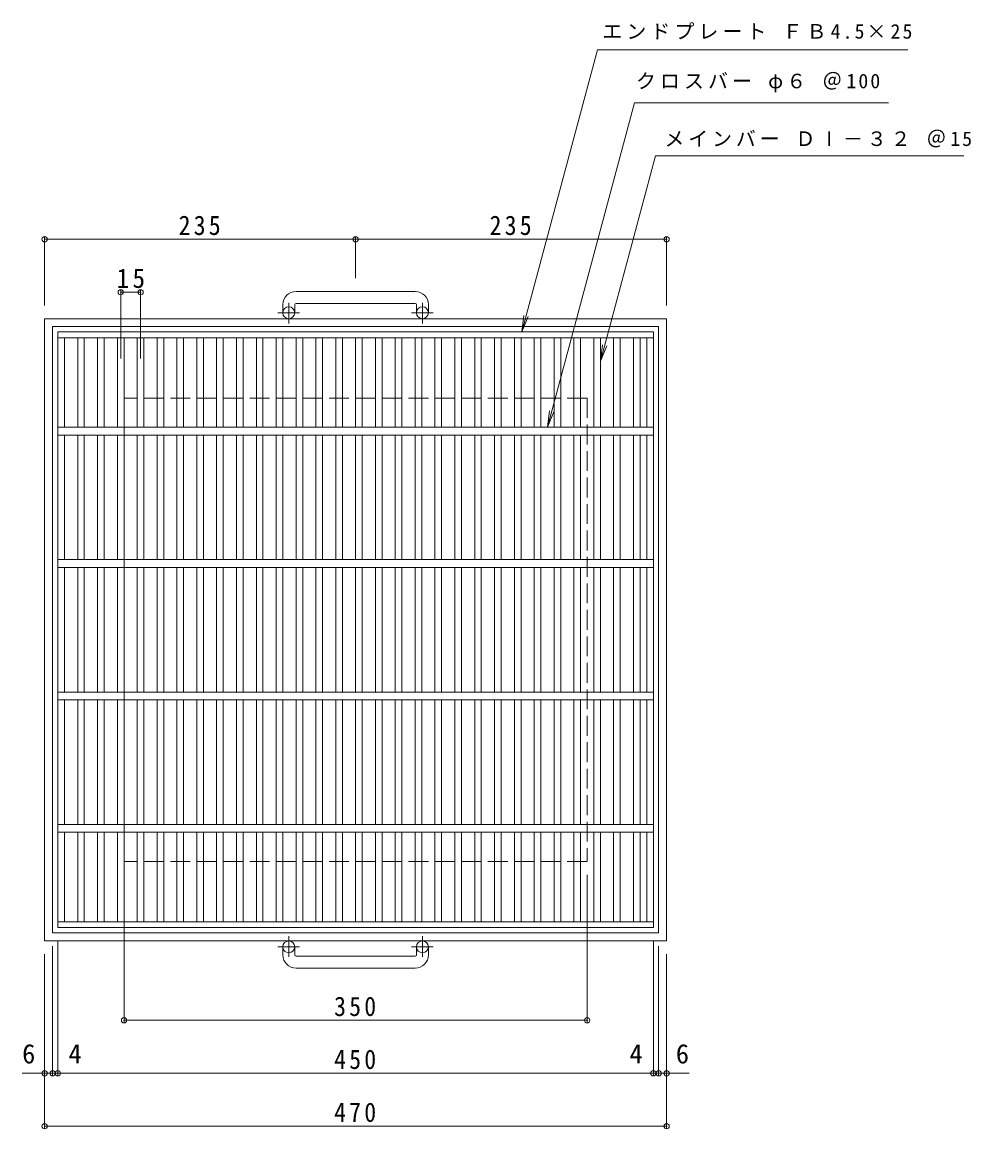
# Model space of a CAD drawing. Units: millimetres at full size, sheet at 1:5. Extents: x -537 to 868, y -685 to 672.
# Drawn here: x -537 to 180, y -164 to 672 of the extents above; entities that cross this region are included whole.
import ezdxf
from ezdxf.enums import TextEntityAlignment as Align

# ---------------------------------------------------------------- set-up
doc = ezdxf.new("R2010")
doc.units = ezdxf.units.MM
doc.header["$LTSCALE"] = 5
doc.header["$PDMODE"] = 32
doc.header["$PDSIZE"] = 4
doc.linetypes.add('CHAIN1', pattern=[8, 5, -1, 1, -1])
doc.linetypes.add('DASHED3', pattern=[4, 3, -1])
for name, color, linetype, lineweight in [('A-1_ピット', 2, 'Continuous', 9), ('A-2_蓋', 3, 'Continuous', 9), ('A-4_寸法', 7, 'Continuous', 9), ('A-5_仕様文', 7, 'Continuous', 9)]:
    doc.layers.add(name, color=color, linetype=linetype, lineweight=lineweight)
doc.styles.add('ＭＳ ゴシック', font='')
doc.styles.get('ＭＳ ゴシック').set_extended_font_data('MS Gothic')

msp = doc.modelspace()

# ---------------------------------------------------------------- linework, layer by layer
at = {"layer": 'A-1_ピット'}
for p, q in [((-239.957, 468.839), (-329.957, 468.839)), ((-329.957, 459.839), (-239.957, 459.839)), ((-339.957, 458.839), (-339.957, 452.739)), ((-330.958, 458.839), (-330.958, 452.739)), ((-238.957, 458.839), (-238.957, 452.739)), ((-229.957, 458.839), (-229.957, 452.739)), ((-49.957, 448.239), (-519.957, 448.239)), ((-519.957, -21.761), (-519.957, 448.239)), ((-49.957, 448.239), (-49.957, -21.761)), ((-55.957, 442.239), (-513.957, 442.239)), ((-513.957, -15.761), (-513.957, 442.239)), ((-55.957, 442.239), (-55.957, -15.761)), ((-55.957, -15.761), (-513.957, -15.761)), ((-49.957, -21.761), (-519.957, -21.761)), ((-339.957, -32.362), (-339.957, -26.262)), ((-330.958, -32.362), (-330.958, -26.262)), ((-329.957, -33.362), (-239.957, -33.362)), ((-238.957, -32.362), (-238.957, -26.262)), ((-229.957, -32.362), (-229.957, -26.262)), ((-239.957, -42.362), (-329.957, -42.362))]:
    msp.add_line(p, q, dxfattribs=at)
at = {"layer": 'A-1_ピット', "linetype": 'CHAIN1'}
for p, q in [((-335.457, 444.632), (-335.457, 460.229)), ((-234.457, 444.632), (-234.457, 460.229)), ((-327.295, 452.739), (-343.702, 452.739)), ((-226.295, 452.739), (-242.701, 452.739)), ((-335.457, -18.154), (-335.457, -33.751)), ((-234.457, -18.154), (-234.457, -33.751)), ((-327.295, -26.262), (-343.702, -26.262)), ((-226.295, -26.262), (-242.701, -26.262))]:
    msp.add_line(p, q, dxfattribs=at)
at = {"layer": 'A-1_ピット', "linetype": 'DASHED3'}
for p, q in [((-109.957, 388.24), (-459.957, 388.24)), ((-459.957, 38.238), (-459.957, 388.24)), ((-109.957, 388.24), (-109.957, 38.238)), ((-109.957, 38.238), (-459.957, 38.238))]:
    msp.add_line(p, q, dxfattribs=at)
at = {"layer": 'A-1_ピット'}
for centre in [(-335.457, 452.739), (-234.458, 452.739), (-335.457, -26.262), (-234.458, -26.262)]:
    msp.add_circle(centre, 4.5, dxfattribs=at)
for centre, radius, start, end in [((-329.957, 458.839), 10, 90, 180), ((-239.957, 458.839), 10, 0, 90), ((-329.957, 458.839), 1, 90, 180), ((-239.957, 458.839), 1, 0, 90), ((-329.957, -32.362), 10, 180, 270), ((-329.957, -32.362), 1, 180, 270), ((-239.957, -32.362), 10, 270, 0), ((-239.957, -32.362), 1, 270, 0)]:
    msp.add_arc(centre, radius, start, end, dxfattribs=at)
at = {"layer": 'A-2_蓋'}
for p, q in [((-509.957, 438.239), (-59.957, 438.239)), ((-509.957, 438.239), (-509.957, -11.761)), ((-59.957, 438.239), (-59.957, -11.761)), ((-509.957, 433.738), (-59.957, 433.738)), ((-504.957, 366.238), (-504.957, 433.738)), ((-494.957, 366.238), (-494.957, 433.738)), ((-489.957, 366.238), (-489.957, 433.738)), ((-479.957, 366.238), (-479.957, 433.738)), ((-474.957, 366.238), (-474.957, 433.738)), ((-464.957, 366.238), (-464.957, 433.738)), ((-459.957, 366.238), (-459.957, 433.738)), ((-449.957, 366.238), (-449.957, 433.738)), ((-444.957, 366.238), (-444.957, 433.738)), ((-434.957, 366.238), (-434.957, 433.738)), ((-429.957, 366.238), (-429.957, 433.738)), ((-419.957, 366.238), (-419.957, 433.738)), ((-414.957, 366.238), (-414.957, 433.738)), ((-404.957, 366.238), (-404.957, 433.738)), ((-399.957, 366.238), (-399.957, 433.738)), ((-389.957, 366.238), (-389.957, 433.738)), ((-384.957, 366.238), (-384.957, 433.738)), ((-374.957, 366.238), (-374.957, 433.738)), ((-369.957, 366.238), (-369.957, 433.738)), ((-359.957, 366.238), (-359.957, 433.738)), ((-354.957, 366.238), (-354.957, 433.738)), ((-344.957, 366.238), (-344.957, 433.738)), ((-339.957, 366.238), (-339.957, 433.738)), ((-329.957, 366.238), (-329.957, 433.738)), ((-324.957, 366.238), (-324.957, 433.738)), ((-314.957, 366.238), (-314.957, 433.738)), ((-309.957, 366.238), (-309.957, 433.738)), ((-299.957, 366.238), (-299.957, 433.738)), ((-294.957, 366.238), (-294.957, 433.738)), ((-284.957, 366.238), (-284.957, 433.738)), ((-279.957, 366.238), (-279.957, 433.738)), ((-269.957, 366.238), (-269.957, 433.738)), ((-264.957, 366.238), (-264.957, 433.738)), ((-254.957, 366.238), (-254.957, 433.738)), ((-249.957, 366.238), (-249.957, 433.738)), ((-239.957, 366.238), (-239.957, 433.738)), ((-234.957, 366.238), (-234.957, 433.738)), ((-224.957, 366.238), (-224.957, 433.738)), ((-219.957, 366.238), (-219.957, 433.738)), ((-209.957, 366.238), (-209.957, 433.738)), ((-204.957, 366.238), (-204.957, 433.738)), ((-194.957, 366.238), (-194.957, 433.738)), ((-189.957, 366.238), (-189.957, 433.738)), ((-179.957, 366.238), (-179.957, 433.738)), ((-174.957, 366.238), (-174.957, 433.738)), ((-164.957, 366.238), (-164.957, 433.738)), ((-159.957, 366.238), (-159.957, 433.738)), ((-149.957, 366.238), (-149.957, 433.738)), ((-144.957, 366.238), (-144.957, 433.738)), ((-134.957, 366.238), (-134.957, 433.738)), ((-129.957, 366.238), (-129.957, 433.738)), ((-119.957, 366.238), (-119.957, 433.738)), ((-114.957, 366.238), (-114.957, 433.738)), ((-104.957, 366.238), (-104.957, 433.738)), ((-99.957, 366.238), (-99.957, 433.738)), ((-89.957, 366.238), (-89.957, 433.738)), ((-84.957, 366.238), (-84.957, 433.738)), ((-74.957, 366.238), (-74.957, 433.738)), ((-69.957, 366.238), (-69.957, 433.738)), ((-64.957, 366.238), (-64.957, 433.738)), ((-59.957, 366.238), (-509.957, 366.238)), ((-59.957, 360.239), (-509.957, 360.239)), ((-504.957, 266.239), (-504.957, 360.239)), ((-494.957, 266.239), (-494.957, 360.239)), ((-489.957, 266.239), (-489.957, 360.239)), ((-479.957, 266.239), (-479.957, 360.239)), ((-474.957, 266.239), (-474.957, 360.239)), ((-464.957, 266.239), (-464.957, 360.239)), ((-459.957, 266.239), (-459.957, 360.239)), ((-449.957, 266.239), (-449.957, 360.239)), ((-444.957, 266.239), (-444.957, 360.239)), ((-434.957, 266.239), (-434.957, 360.239)), ((-429.957, 266.239), (-429.957, 360.239)), ((-419.957, 266.239), (-419.957, 360.239)), ((-414.957, 266.239), (-414.957, 360.239)), ((-404.957, 266.239), (-404.957, 360.239)), ((-399.957, 266.239), (-399.957, 360.239)), ((-389.957, 266.239), (-389.957, 360.239)), ((-384.957, 266.239), (-384.957, 360.239)), ((-374.957, 266.239), (-374.957, 360.239)), ((-369.957, 266.239), (-369.957, 360.239)), ((-359.957, 266.239), (-359.957, 360.239)), ((-354.957, 266.239), (-354.957, 360.239)), ((-344.957, 266.239), (-344.957, 360.239)), ((-339.957, 266.239), (-339.957, 360.239)), ((-329.957, 266.239), (-329.957, 360.239)), ((-324.957, 266.239), (-324.957, 360.239)), ((-314.957, 266.239), (-314.957, 360.239)), ((-309.957, 266.239), (-309.957, 360.239)), ((-299.957, 266.239), (-299.957, 360.239)), ((-294.957, 266.239), (-294.957, 360.239)), ((-284.957, 266.239), (-284.957, 360.239)), ((-279.957, 266.239), (-279.957, 360.239)), ((-269.957, 266.239), (-269.957, 360.239)), ((-264.957, 266.239), (-264.957, 360.239)), ((-254.957, 266.239), (-254.957, 360.239)), ((-249.957, 266.239), (-249.957, 360.239)), ((-239.957, 266.239), (-239.957, 360.239)), ((-234.957, 266.239), (-234.957, 360.239)), ((-224.957, 266.239), (-224.957, 360.239)), ((-219.957, 266.239), (-219.957, 360.239)), ((-209.957, 266.239), (-209.957, 360.239)), ((-204.957, 266.239), (-204.957, 360.239)), ((-194.957, 266.239), (-194.957, 360.239)), ((-189.957, 266.239), (-189.957, 360.239)), ((-179.957, 266.239), (-179.957, 360.239)), ((-174.957, 266.239), (-174.957, 360.239)), ((-164.957, 266.239), (-164.957, 360.239)), ((-159.957, 266.239), (-159.957, 360.239)), ((-149.957, 266.239), (-149.957, 360.239)), ((-144.957, 266.239), (-144.957, 360.239)), ((-134.957, 266.239), (-134.957, 360.239)), ((-129.957, 266.239), (-129.957, 360.239)), ((-119.957, 266.239), (-119.957, 360.239)), ((-114.957, 266.239), (-114.957, 360.239)), ((-104.957, 266.239), (-104.957, 360.239)), ((-99.957, 266.239), (-99.957, 360.239)), ((-89.957, 266.239), (-89.957, 360.239)), ((-84.957, 266.239), (-84.957, 360.239)), ((-74.957, 266.239), (-74.957, 360.239)), ((-69.957, 266.239), (-69.957, 360.239)), ((-64.957, 266.239), (-64.957, 360.239)), ((-59.957, 266.239), (-509.957, 266.239)), ((-59.957, 260.238), (-509.957, 260.238)), ((-504.957, 166.239), (-504.957, 260.238)), ((-494.957, 166.239), (-494.957, 260.238)), ((-489.957, 166.239), (-489.957, 260.238)), ((-479.957, 166.239), (-479.957, 260.238)), ((-474.957, 166.239), (-474.957, 260.238)), ((-464.957, 166.239), (-464.957, 260.238)), ((-459.957, 166.239), (-459.957, 260.238)), ((-449.957, 166.239), (-449.957, 260.238)), ((-444.957, 166.239), (-444.957, 260.238)), ((-434.957, 166.239), (-434.957, 260.238)), ((-429.957, 166.239), (-429.957, 260.238)), ((-419.957, 166.239), (-419.957, 260.238)), ((-414.957, 166.239), (-414.957, 260.238)), ((-404.957, 166.239), (-404.957, 260.238)), ((-399.957, 166.239), (-399.957, 260.238)), ((-389.957, 166.239), (-389.957, 260.238)), ((-384.957, 166.239), (-384.957, 260.238)), ((-374.957, 166.239), (-374.957, 260.238)), ((-369.957, 166.239), (-369.957, 260.238)), ((-359.957, 166.239), (-359.957, 260.238)), ((-354.957, 166.239), (-354.957, 260.238)), ((-344.957, 166.239), (-344.957, 260.238)), ((-339.957, 166.239), (-339.957, 260.238)), ((-329.957, 166.239), (-329.957, 260.238)), ((-324.957, 166.239), (-324.957, 260.238)), ((-314.957, 166.239), (-314.957, 260.238)), ((-309.957, 166.239), (-309.957, 260.238)), ((-299.957, 166.239), (-299.957, 260.238)), ((-294.957, 166.239), (-294.957, 260.238)), ((-284.957, 166.239), (-284.957, 260.238)), ((-279.957, 166.239), (-279.957, 260.238)), ((-269.957, 166.239), (-269.957, 260.238)), ((-264.957, 166.239), (-264.957, 260.238)), ((-254.957, 166.239), (-254.957, 260.238)), ((-249.957, 166.239), (-249.957, 260.238)), ((-239.957, 166.239), (-239.957, 260.238)), ((-234.957, 166.239), (-234.957, 260.238)), ((-224.957, 166.239), (-224.957, 260.238)), ((-219.957, 166.239), (-219.957, 260.238)), ((-209.957, 166.239), (-209.957, 260.238)), ((-204.957, 166.239), (-204.957, 260.238)), ((-194.957, 166.239), (-194.957, 260.238)), ((-189.957, 166.239), (-189.957, 260.238)), ((-179.957, 166.239), (-179.957, 260.238)), ((-174.957, 166.239), (-174.957, 260.238)), ((-164.957, 166.239), (-164.957, 260.238)), ((-159.957, 166.239), (-159.957, 260.238)), ((-149.957, 166.239), (-149.957, 260.238)), ((-144.957, 166.239), (-144.957, 260.238)), ((-134.957, 166.239), (-134.957, 260.238)), ((-129.957, 166.239), (-129.957, 260.238)), ((-119.957, 166.239), (-119.957, 260.238)), ((-114.957, 166.239), (-114.957, 260.238)), ((-104.957, 166.239), (-104.957, 260.238)), ((-99.957, 166.239), (-99.957, 260.238)), ((-89.957, 166.239), (-89.957, 260.238)), ((-84.957, 166.239), (-84.957, 260.238)), ((-74.957, 166.239), (-74.957, 260.238)), ((-69.957, 166.239), (-69.957, 260.238)), ((-64.957, 166.239), (-64.957, 260.238)), ((-59.957, 166.239), (-509.957, 166.239)), ((-59.957, 160.238), (-509.957, 160.238)), ((-504.957, 66.238), (-504.957, 160.238)), ((-494.957, 66.238), (-494.957, 160.238)), ((-489.957, 66.238), (-489.957, 160.238)), ((-479.957, 66.238), (-479.957, 160.238)), ((-474.957, 66.238), (-474.957, 160.238)), ((-464.957, 66.238), (-464.957, 160.238)), ((-459.957, 66.238), (-459.957, 160.238)), ((-449.957, 66.238), (-449.957, 160.238)), ((-444.957, 66.238), (-444.957, 160.238)), ((-434.957, 66.238), (-434.957, 160.238)), ((-429.957, 66.238), (-429.957, 160.238)), ((-419.957, 66.238), (-419.957, 160.238)), ((-414.957, 66.238), (-414.957, 160.238)), ((-404.957, 66.238), (-404.957, 160.238)), ((-399.957, 66.238), (-399.957, 160.238)), ((-389.957, 66.238), (-389.957, 160.238)), ((-384.957, 66.238), (-384.957, 160.238)), ((-374.957, 66.238), (-374.957, 160.238)), ((-369.957, 66.238), (-369.957, 160.238)), ((-359.957, 66.238), (-359.957, 160.238)), ((-354.957, 66.238), (-354.957, 160.238)), ((-344.957, 66.238), (-344.957, 160.238)), ((-339.957, 66.238), (-339.957, 160.238)), ((-329.957, 66.238), (-329.957, 160.238)), ((-324.957, 66.238), (-324.957, 160.238)), ((-314.957, 66.238), (-314.957, 160.238)), ((-309.957, 66.238), (-309.957, 160.238)), ((-299.957, 66.238), (-299.957, 160.238)), ((-294.957, 66.238), (-294.957, 160.238)), ((-284.957, 66.238), (-284.957, 160.238)), ((-279.957, 66.238), (-279.957, 160.238)), ((-269.957, 66.238), (-269.957, 160.238)), ((-264.957, 66.238), (-264.957, 160.238)), ((-254.957, 66.238), (-254.957, 160.238)), ((-249.957, 66.238), (-249.957, 160.238)), ((-239.957, 66.238), (-239.957, 160.238)), ((-234.957, 66.238), (-234.957, 160.238)), ((-224.957, 66.238), (-224.957, 160.238)), ((-219.957, 66.238), (-219.957, 160.238)), ((-209.957, 66.238), (-209.957, 160.238)), ((-204.957, 66.238), (-204.957, 160.238)), ((-194.957, 66.238), (-194.957, 160.238)), ((-189.957, 66.238), (-189.957, 160.238)), ((-179.957, 66.238), (-179.957, 160.238)), ((-174.957, 66.238), (-174.957, 160.238)), ((-164.957, 66.238), (-164.957, 160.238)), ((-159.957, 66.238), (-159.957, 160.238)), ((-149.957, 66.238), (-149.957, 160.238)), ((-144.957, 66.238), (-144.957, 160.238)), ((-134.957, 66.238), (-134.957, 160.238)), ((-129.957, 66.238), (-129.957, 160.238)), ((-119.957, 66.238), (-119.957, 160.238)), ((-114.957, 66.238), (-114.957, 160.238)), ((-104.957, 66.238), (-104.957, 160.238)), ((-99.957, 66.238), (-99.957, 160.238)), ((-89.957, 66.238), (-89.957, 160.238)), ((-84.957, 66.238), (-84.957, 160.238)), ((-74.957, 66.238), (-74.957, 160.238)), ((-69.957, 66.238), (-69.957, 160.238)), ((-64.957, 66.238), (-64.957, 160.238)), ((-59.957, 66.238), (-509.957, 66.238)), ((-59.957, 60.239), (-509.957, 60.239)), ((-504.957, -7.261), (-504.957, 60.239)), ((-494.957, -7.261), (-494.957, 60.239)), ((-489.957, -7.261), (-489.957, 60.239)), ((-479.957, -7.261), (-479.957, 60.239)), ((-474.957, -7.261), (-474.957, 60.239)), ((-464.957, -7.261), (-464.957, 60.239)), ((-459.957, -7.261), (-459.957, 60.239)), ((-449.957, -7.261), (-449.957, 60.239)), ((-444.957, -7.261), (-444.957, 60.239)), ((-434.957, -7.261), (-434.957, 60.239)), ((-429.957, -7.261), (-429.957, 60.239)), ((-419.957, -7.261), (-419.957, 60.239)), ((-414.957, -7.261), (-414.957, 60.239)), ((-404.957, -7.261), (-404.957, 60.239)), ((-399.957, -7.261), (-399.957, 60.239)), ((-389.957, -7.261), (-389.957, 60.239)), ((-384.957, -7.261), (-384.957, 60.239)), ((-374.957, -7.261), (-374.957, 60.239)), ((-369.957, -7.261), (-369.957, 60.239)), ((-359.957, -7.261), (-359.957, 60.239)), ((-354.957, -7.261), (-354.957, 60.239)), ((-344.957, -7.261), (-344.957, 60.239)), ((-339.957, -7.261), (-339.957, 60.239)), ((-329.957, -7.261), (-329.957, 60.239)), ((-324.957, -7.261), (-324.957, 60.239)), ((-314.957, -7.261), (-314.957, 60.239)), ((-309.957, -7.261), (-309.957, 60.239)), ((-299.957, -7.261), (-299.957, 60.239)), ((-294.957, -7.261), (-294.957, 60.239)), ((-284.957, -7.261), (-284.957, 60.239)), ((-279.957, -7.261), (-279.957, 60.239)), ((-269.957, -7.261), (-269.957, 60.239)), ((-264.957, -7.261), (-264.957, 60.239)), ((-254.957, -7.261), (-254.957, 60.239)), ((-249.957, -7.261), (-249.957, 60.239)), ((-239.957, -7.261), (-239.957, 60.239)), ((-234.957, -7.261), (-234.957, 60.239)), ((-224.957, -7.261), (-224.957, 60.239)), ((-219.957, -7.261), (-219.957, 60.239)), ((-209.957, -7.261), (-209.957, 60.239)), ((-204.957, -7.261), (-204.957, 60.239)), ((-194.957, -7.261), (-194.957, 60.239)), ((-189.957, -7.261), (-189.957, 60.239)), ((-179.957, -7.261), (-179.957, 60.239)), ((-174.957, -7.261), (-174.957, 60.239)), ((-164.957, -7.261), (-164.957, 60.239)), ((-159.957, -7.261), (-159.957, 60.239)), ((-149.957, -7.261), (-149.957, 60.239)), ((-144.957, -7.261), (-144.957, 60.239)), ((-134.957, -7.261), (-134.957, 60.239)), ((-129.957, -7.261), (-129.957, 60.239)), ((-119.957, -7.261), (-119.957, 60.239)), ((-114.957, -7.261), (-114.957, 60.239)), ((-104.957, -7.261), (-104.957, 60.239)), ((-99.957, -7.261), (-99.957, 60.239)), ((-89.957, -7.261), (-89.957, 60.239)), ((-84.957, -7.261), (-84.957, 60.239)), ((-74.957, -7.261), (-74.957, 60.239)), ((-69.957, -7.261), (-69.957, 60.239)), ((-64.957, -7.261), (-64.957, 60.239)), ((-59.957, -7.261), (-509.957, -7.261)), ((-59.957, -11.761), (-509.957, -11.761))]:
    msp.add_line(p, q, dxfattribs=at)
at = {"layer": 'A-4_寸法'}
for p, q in [((-519.957, 509.739), (-519.957, 458.239)), ((-519.957, 508.239), (-284.957, 508.239)), ((-284.957, 509.739), (-284.957, 478.839)), ((-284.957, 508.239), (-49.957, 508.239)), ((-49.957, 509.739), (-49.957, 458.239)), ((-462.457, 469.739), (-462.457, 418.239)), ((-462.457, 468.239), (-447.457, 468.239)), ((-447.457, 469.739), (-447.457, 418.239)), ((-459.957, -83.261), (-459.957, 28.238)), ((-109.957, -83.261), (-109.957, 28.238)), ((-509.957, -123.261), (-509.957, -21.761)), ((-59.957, -123.261), (-59.957, -21.761)), ((-519.957, -163.261), (-519.957, -31.761)), ((-513.957, -123.261), (-513.957, -25.761)), ((-55.957, -123.261), (-55.957, -25.761)), ((-49.957, -163.261), (-49.957, -31.761)), ((-459.957, -81.761), (-109.957, -81.761)), ((-519.957, -121.761), (-536.957, -121.761)), ((-519.957, -121.761), (-513.957, -121.761)), ((-513.957, -121.761), (-509.957, -121.761)), ((-509.957, -121.761), (-59.957, -121.761)), ((-59.957, -121.761), (-55.957, -121.761)), ((-55.957, -121.761), (-49.957, -121.761)), ((-49.957, -121.761), (-32.957, -121.761)), ((-519.957, -161.761), (-49.957, -161.761))]:
    msp.add_line(p, q, dxfattribs=at)
for p in [(-519.957, 508.239), (-284.957, 508.239), (-49.957, 508.239), (-462.457, 468.239), (-447.457, 468.239), (-459.957, -81.761), (-109.957, -81.761), (-519.957, -121.761), (-513.957, -121.761), (-509.957, -121.761), (-59.957, -121.761), (-55.957, -121.761), (-49.957, -121.761), (-519.957, -161.761), (-49.957, -161.761)]:
    msp.add_point(p, dxfattribs=at)
at = {"layer": 'A-5_仕様文'}
for p, q in [((-102.264, 651.339), (132.28, 651.339)), ((-74.283, 611.339), (117.649, 611.339)), ((-58.393, 571.339), (174.667, 571.339)), ((-159.364, 438.239), (-154.58, 449.787)), ((-99.957, 416.219), (-95.174, 427.768)), ((-139.957, 366.239), (-135.174, 377.787))]:
    msp.add_line(p, q, dxfattribs=at)
for points in [[(-102.264, 651.339), (-159.364, 438.239), (-157.732, 450.632)], [(-74.283, 611.339), (-139.957, 366.239), (-138.326, 378.632)], [(-58.393, 571.339), (-99.957, 416.219), (-98.326, 428.612)]]:
    msp.add_lwpolyline(points, dxfattribs=at)

# ---------------------------------------------------------------- texts
at = {"layer": 'A-4_寸法', "color": 2, "style": 'ＭＳ ゴシック'}
for s, p in [('6', (-536.957, -118.761)), ('4', (-501.957, -118.761)), ('4', (-77.957, -118.761)), ('6', (-42.957, -118.761))]:
    msp.add_text(s, height=14.66, dxfattribs=at).set_placement(p, align=Align.BOTTOM_LEFT)
at = {"layer": 'A-4_寸法', "color": 2, "char_height": 14.66, "attachment_point": 7, "style": 'ＭＳ ゴシック'}
for s, insert in [('\\T1.27;\\W0.9;235', (-418.707, 511.239)), ('\\T1.27;\\W0.9;235', (-183.707, 511.239)), ('\\T1.27;\\W0.95;15', (-465.582, 471.239)), ('\\T1.27;\\W0.9;350', (-301.207, -78.761)), ('\\T1.27;\\W0.9;450', (-301.207, -118.761)), ('\\T1.27;\\W0.9;470', (-301.207, -158.761))]:
    msp.add_mtext(s, dxfattribs=dict(at, insert=insert))
at = {"layer": 'A-5_仕様文', "char_height": 11, "attachment_point": 7, "style": 'ＭＳ ゴシック'}
for s, insert in [('\\T1.21;エンドプレート\\~ＦＢ4.5×25', (-98.449, 659.148)), ('\\T1.21;クロスバー\\~φ６\\~＠100', (-73.052, 619.3)), ('\\T1.2;メインバー\\~ＤⅠ－３２\\~＠15', (-51.583, 577.667))]:
    msp.add_mtext(s, dxfattribs=dict(at, insert=insert))

doc.saveas('drawing.dxf')
